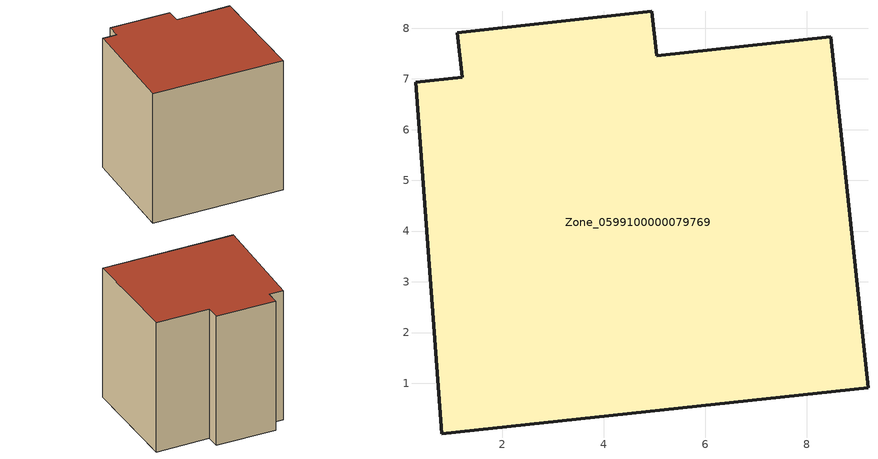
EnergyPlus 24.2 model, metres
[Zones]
Zone_0599100000079769
 floor ground (C_G): 8.47,7.83 9.21,0.91 0.81,0.01 0.29,6.93 1.21,7.03 1.11,7.91 4.94,8.33 5.04,7.46 z0
 wall outside (C_F): 5.04,7.46 4.94,8.33 1.11,7.91 1.21,7.03 0.29,6.93 0.81,0.01 9.21,0.91 8.47,7.83 5.04,7.46 z0:8.66
 roof outside (C_R): 9.21,0.91 8.47,7.83 5.04,7.46 4.94,8.33 1.11,7.91 1.21,7.03 0.29,6.93 0.81,0.01 z8.66
[BUILDING]
Pand.0599100000079769: North Axis=0; Terrain=City; Loads Convergence Tolerance Value=0.04; Temperature Convergence Tolerance Value=0.4; Solar Distribution=FullExterior; Maximum Number of Warmup Days=25; Minimum Number of Warmup Days=1
[Site:Location]
Rotterdam.The.Hague.AP_ZH_NLD Design_Conditions: Latitude=51.96; Longitude=4.45; Time Zone=1; Elevation=-4.5
[SITE:GROUNDTEMPERATURE:BUILDINGSURFACE]
18, 18, 18, 18, 18, 18, 18, 18, 18, 18, 18, 18
[MATERIAL] Thermal Absorptance=0.9; Solar Absorptance=0.7; Visible Absorptance=0.7
Name | Roughness | Thickness | Conductivity | Density | Specific Heat
G.TC.1992-2005 | MediumSmooth | 0.15 | 0.06 | 540 | 1210
F.TC.1992-2005 | Rough | 0.3 | 0.12 | 1920 | 840
R.TC.1992-2005 | MediumRough | 0.2 | 0.08 | 1500 | 1000
[CONSTRUCTION]
C_G: G.TC.1992-2005
C_F: F.TC.1992-2005
C_R: R.TC.1992-2005
[ZONE]
Zone_0599100000079769: Type=1; Multiplier=1; Ceiling Height=Autocalculate; Volume=Autocalculate; Floor Area=autocalculate; Part of Total Floor Area=Yes
[ZONEINFILTRATION:DESIGNFLOWRATE]
Infil_Zone_0599100000079769: Zone or ZoneList or Space or SpaceList=Zone_0599100000079769; Schedule=AlwaysOn; Design Flow Rate Calculation Method=Flow/Area; Flow Rate per Floor Area=0.0015; Constant Term Coefficient=1; Temperature Term Coefficient=0; Velocity Term Coefficient=0; Velocity Squared Term Coefficient=0
[HVACTEMPLATE:ZONE:IDEALLOADSAIRSYSTEM]
Zone_0599100000079769: Maximum Heating Supply Air Temperature=50; Minimum Cooling Supply Air Temperature=13; Maximum Heating Supply Air Humidity Ratio=0.0156; Minimum Cooling Supply Air Humidity Ratio=0.0077; Heating Limit=NoLimit; Cooling Limit=NoLimit; Dehumidification Control Type=ConstantSensibleHeatRatio; Cooling Sensible Heat Ratio=0.7; Dehumidification Setpoint=60; Humidification Control Type=None; Humidification Setpoint=30; Outdoor Air Method=None; Outdoor Air Flow Rate per Person=0.00944; Outdoor Air Flow Rate per Zone Floor Area=0; Outdoor Air Flow Rate per Zone=0; Demand Controlled Ventilation Type=None; Outdoor Air Economizer Type=NoEconomizer; Heat Recovery Type=None; Sensible Heat Recovery Effectiveness=0.7; Latent Heat Recovery Effectiveness=0.65
[ZONECONTROL:THERMOSTAT]
ThermostatControl_Zone_0599100000079769: Zone or ZoneList=Zone_0599100000079769; Control Type Schedule=DualSetpointControlType; Control 1=Thermostat_Zone_0599100000079769; Temperature Difference Between Cutout And Setpoint=0
[THERMOSTATSETPOINT:DUALSETPOINT]
Thermostat_Zone_0599100000079769: Heating Setpoint Temperature Schedule=HeatingSetpoint_Zone_0599100000079769; Cooling Setpoint Temperature Schedule=CoolingSetpoint_Zone_0599100000079769
[SCHEDULE:COMPACT]
HeatingSetpoint_Zone_0599100000079769: Through: 12/31, For: AllDays, Until: 24:00, 21
CoolingSetpoint_Zone_0599100000079769: Through: 12/31, For: AllDays, Until: 24:00, 24
DualSetpointControlType: Through: 12/31, For: AllDays, Until: 24:00, 4
AlwaysOn: Through: 12/31, For: AllDays, Until: 24:00, 1
